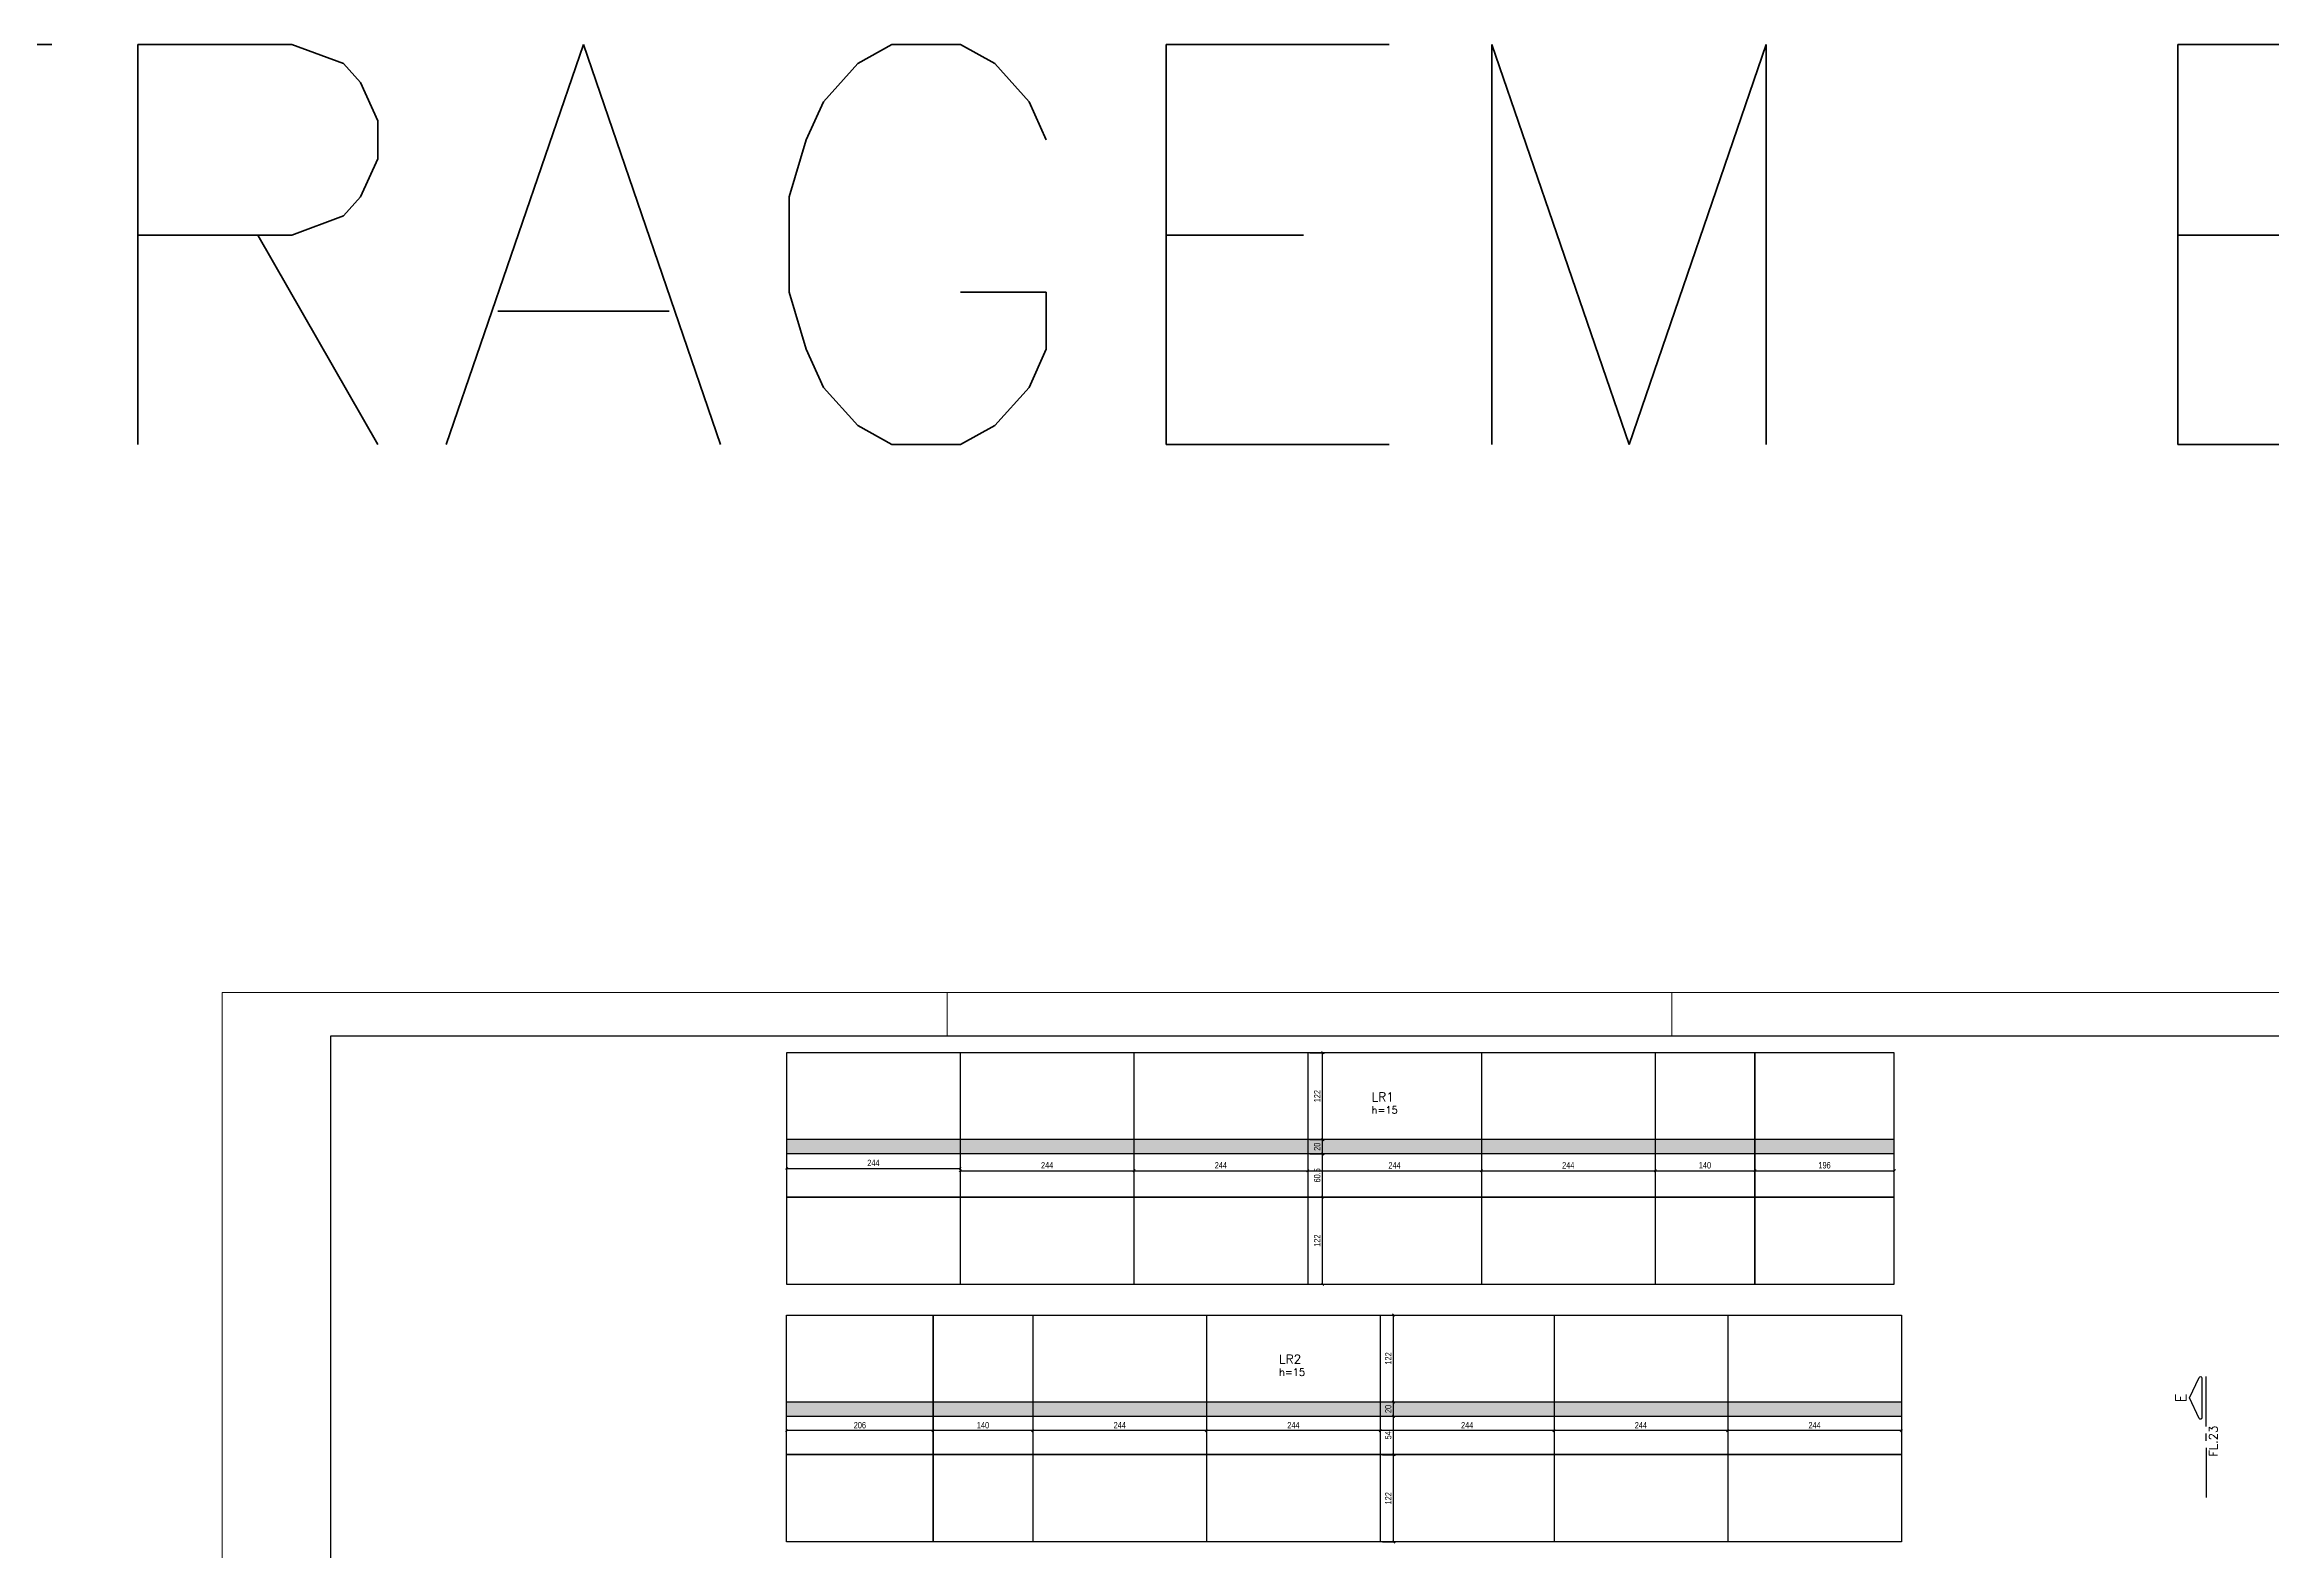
# Model space of a CAD drawing. Header units: millimetres. Extents: x -9777 to 15193, y 190 to 5169.
# Drawn here: x 2084 to 5212, y 3053 to 5169 of the extents above; entities that cross this region are included whole.
import ezdxf
from ezdxf.enums import TextEntityAlignment as Align

# ---------------------------------------------------------------- set-up
doc = ezdxf.new("R2010")
doc.units = ezdxf.units.MM
for name, color, linetype in [('COTA', 241, 'Continuous'), ('F-CORTE-INDICAÇÃO', 4, 'Continuous'), ('F-LAJES-DIM', 2, 'Continuous'), ('F-LAJES-NOME', 4, 'Continuous'), ('Painéis', 200, 'Continuous')]:
    doc.layers.add(name, color=color, linetype=linetype)
doc.layers.add('FOLHA', color=255, linetype='Continuous', lineweight=5)
doc.layers.add('Hachura', color=251, linetype='Continuous', lineweight=9)
doc.styles.add('COTA TECNICA-50', font='techl___.ttf', dxfattribs={"height": 9})
doc.styles.add('MCP', font='romans.shx')
doc.styles.add('ROMANS', font='romans.shx')
doc.dimstyles.new('COTA PAINEL-50', dxfattribs={"dimtxt": 9, "dimasz": 3, "dimexe": 3, "dimexo": 3, "dimgap": 3, "dimtad": 1, "dimdec": 1, "dimzin": 12, "dimdsep": 46, "dimtxsty": 'COTA TECNICA-50', "dimblk1": 'OBLIQUE', "dimblk2": 'OBLIQUE', "dimsah": 1, "dimcen": 0.9, "dimclrd": 4, "dimclre": 4, "dimclrt": 240, "dimadec": 1, "dimazin": 3, "dimtfac": 1, "dimtdec": 1, "dimtmove": 0, "dimatfit": 3, "dimfxl": 1, "dimtolj": 1, "dimtzin": 12, "dimarcsym": 0})

# ---------------------------------------------------------------- blocks, each defined once
blk = doc.blocks.new('*U1098')
at = {"layer": 'F-CORTE-INDICAÇÃO'}
for p, q in [((70, 0), (0, 0)), ((80, 0), (90, 0)), ((100, 0), (170, 0))]:
    blk.add_line(p, q, dxfattribs=at)
blk.add_lwpolyline([(112, 6, -0.802585), (111.2, 9.8), (140, 23.3), (168.8, 9.8, -0.802585), (168, 6)], format="xyb", close=True, dxfattribs=at)
at = {"layer": 'F-CORTE-INDICAÇÃO', "style": 'ROMANS'}
blk.add_attdef('CORTE', text='', height=15, dxfattribs=at).set_placement((140, 35.8), align=Align.MIDDLE_CENTER)
at = {"layer": 'F-CORTE-INDICAÇÃO', "color": 2, "style": 'ROMANS'}
blk.add_attdef('FOLHA', text='', height=12, dxfattribs=at).set_placement((79.3, -10), align=Align.MIDDLE_CENTER)
blk = doc.blocks.new('_Oblique')
at = {"color": 0, "linetype": 'ByBlock', "lineweight": -2}
blk.add_line((-0.5, -0.5), (0.5, 0.5), dxfattribs=at)
blk = doc.blocks.new('*D1188')
at = {"layer": 'COTA', "color": 4, "lineweight": -2, "transparency": 16777216}
for p, q in [((3125.9, 3607.6), (3125.9, 3587.2)), ((3369.9, 3607.6), (3369.9, 3587.2)), ((3125.9, 3590.2), (3369.9, 3590.2))]:
    blk.add_line(p, q, dxfattribs=at)
at = {"layer": 'Defpoints', "color": 0, "transparency": 16777216}
for p in [(3125.9, 3610.6), (3369.9, 3610.6), (3369.9, 3590.2)]:
    blk.add_point(p, dxfattribs=at)
at = {"layer": 'COTA', "color": 4, "lineweight": -2, "transparency": 16777216, "xscale": 3, "yscale": 3, "zscale": 3, "rotation": 180}
blk.add_blockref('_Oblique', (3125.9, 3590.2), dxfattribs=at)
at = {"layer": 'COTA', "color": 4, "lineweight": -2, "transparency": 16777216, "xscale": 3, "yscale": 3, "zscale": 3}
blk.add_blockref('_Oblique', (3369.9, 3590.2), dxfattribs=at)
at = {"layer": 'COTA', "color": 240, "transparency": 16777216, "insert": (3247.9, 3597.8), "char_height": 9, "attachment_point": 5, "style": 'COTA TECNICA-50'}
blk.add_mtext('\\A1;244', dxfattribs=at)
blk = doc.blocks.new('*D1189')
at = {"layer": 'COTA', "color": 4, "lineweight": -2, "transparency": 16777216}
for p, q in [((3369.9, 3607.6), (3369.9, 3583.9)), ((3369.9, 3586.9), (3613.9, 3586.9)), ((3613.9, 3587.1), (3613.9, 3583.9))]:
    blk.add_line(p, q, dxfattribs=at)
at = {"layer": 'Defpoints', "color": 0, "transparency": 16777216}
for p in [(3369.9, 3610.6), (3613.9, 3590.1), (3613.9, 3586.9)]:
    blk.add_point(p, dxfattribs=at)
at = {"layer": 'COTA', "color": 4, "lineweight": -2, "transparency": 16777216, "xscale": 3, "yscale": 3, "zscale": 3, "rotation": 180}
blk.add_blockref('_Oblique', (3369.9, 3586.9), dxfattribs=at)
at = {"layer": 'COTA', "color": 4, "lineweight": -2, "transparency": 16777216, "xscale": 3, "yscale": 3, "zscale": 3}
blk.add_blockref('_Oblique', (3613.9, 3586.9), dxfattribs=at)
at = {"layer": 'COTA', "color": 240, "transparency": 16777216, "insert": (3491.9, 3594.5), "char_height": 9, "attachment_point": 5, "style": 'COTA TECNICA-50'}
blk.add_mtext('\\A1;244', dxfattribs=at)
blk = doc.blocks.new('*D1190')
at = {"layer": 'COTA', "color": 4, "lineweight": -2, "transparency": 16777216}
for p, q in [((3613.9, 3587.1), (3613.9, 3583.9)), ((3613.9, 3586.9), (3857.9, 3586.9)), ((3857.9, 3587.1), (3857.9, 3583.9))]:
    blk.add_line(p, q, dxfattribs=at)
at = {"layer": 'Defpoints', "color": 0, "transparency": 16777216}
for p in [(3613.9, 3590.1), (3857.9, 3590.1), (3857.9, 3586.9)]:
    blk.add_point(p, dxfattribs=at)
at = {"layer": 'COTA', "color": 4, "lineweight": -2, "transparency": 16777216, "xscale": 3, "yscale": 3, "zscale": 3, "rotation": 180}
blk.add_blockref('_Oblique', (3613.9, 3586.9), dxfattribs=at)
at = {"layer": 'COTA', "color": 4, "lineweight": -2, "transparency": 16777216, "xscale": 3, "yscale": 3, "zscale": 3}
blk.add_blockref('_Oblique', (3857.9, 3586.9), dxfattribs=at)
at = {"layer": 'COTA', "color": 240, "transparency": 16777216, "insert": (3735.9, 3594.5), "char_height": 9, "attachment_point": 5, "style": 'COTA TECNICA-50'}
blk.add_mtext('\\A1;244', dxfattribs=at)
blk = doc.blocks.new('*D1191')
at = {"layer": 'COTA', "color": 4, "lineweight": -2, "transparency": 16777216}
for p, q in [((3857.9, 3587.1), (3857.9, 3583.9)), ((3857.9, 3586.9), (4101.9, 3586.9))]:
    blk.add_line(p, q, dxfattribs=at)
at = {"layer": 'Defpoints', "color": 0, "transparency": 16777216}
for p in [(3857.9, 3590.1), (4101.9, 3586.9), (4101.9, 3586.9)]:
    blk.add_point(p, dxfattribs=at)
at = {"layer": 'COTA', "color": 4, "lineweight": -2, "transparency": 16777216, "xscale": 3, "yscale": 3, "zscale": 3, "rotation": 180}
blk.add_blockref('_Oblique', (3857.9, 3586.9), dxfattribs=at)
at = {"layer": 'COTA', "color": 4, "lineweight": -2, "transparency": 16777216, "xscale": 3, "yscale": 3, "zscale": 3}
blk.add_blockref('_Oblique', (4101.9, 3586.9), dxfattribs=at)
at = {"layer": 'COTA', "color": 240, "transparency": 16777216, "insert": (3979.9, 3594.4), "char_height": 9, "attachment_point": 5, "style": 'COTA TECNICA-50'}
blk.add_mtext('\\A1;244', dxfattribs=at)
blk = doc.blocks.new('*D1192')
at = {"layer": 'COTA', "color": 4, "lineweight": -2, "transparency": 16777216}
blk.add_line((4101.9, 3586.9), (4345.9, 3586.9), dxfattribs=at)
at = {"layer": 'Defpoints', "color": 0, "transparency": 16777216}
for p in [(4101.9, 3586.9), (4345.9, 3586.9), (4345.9, 3586.9)]:
    blk.add_point(p, dxfattribs=at)
at = {"layer": 'COTA', "color": 4, "lineweight": -2, "transparency": 16777216, "xscale": 3, "yscale": 3, "zscale": 3, "rotation": 180}
blk.add_blockref('_Oblique', (4101.9, 3586.9), dxfattribs=at)
at = {"layer": 'COTA', "color": 4, "lineweight": -2, "transparency": 16777216, "xscale": 3, "yscale": 3, "zscale": 3}
blk.add_blockref('_Oblique', (4345.9, 3586.9), dxfattribs=at)
at = {"layer": 'COTA', "color": 240, "transparency": 16777216, "insert": (4223.9, 3594.4), "char_height": 9, "attachment_point": 5, "style": 'COTA TECNICA-50'}
blk.add_mtext('\\A1;244', dxfattribs=at)
blk = doc.blocks.new('*D1193')
at = {"layer": 'COTA', "color": 4, "lineweight": -2, "transparency": 16777216}
blk.add_line((4345.9, 3586.9), (4485.9, 3586.9), dxfattribs=at)
at = {"layer": 'Defpoints', "color": 0, "transparency": 16777216}
for p in [(4345.9, 3586.9), (4485.9, 3586.9), (4485.9, 3586.9)]:
    blk.add_point(p, dxfattribs=at)
at = {"layer": 'COTA', "color": 4, "lineweight": -2, "transparency": 16777216, "xscale": 3, "yscale": 3, "zscale": 3, "rotation": 180}
blk.add_blockref('_Oblique', (4345.9, 3586.9), dxfattribs=at)
at = {"layer": 'COTA', "color": 4, "lineweight": -2, "transparency": 16777216, "xscale": 3, "yscale": 3, "zscale": 3}
blk.add_blockref('_Oblique', (4485.9, 3586.9), dxfattribs=at)
at = {"layer": 'COTA', "color": 240, "transparency": 16777216, "insert": (4415.9, 3594.5), "char_height": 9, "attachment_point": 5, "style": 'COTA TECNICA-50'}
blk.add_mtext('\\A1;140', dxfattribs=at)
blk = doc.blocks.new('*D1194')
at = {"layer": 'COTA', "color": 4, "lineweight": -2, "transparency": 16777216}
blk.add_line((4485.9, 3586.9), (4681.9, 3586.9), dxfattribs=at)
at = {"layer": 'Defpoints', "color": 0, "transparency": 16777216}
for p in [(4485.9, 3586.9), (4681.9, 3586.9), (4681.9, 3586.9)]:
    blk.add_point(p, dxfattribs=at)
at = {"layer": 'COTA', "color": 4, "lineweight": -2, "transparency": 16777216, "xscale": 3, "yscale": 3, "zscale": 3, "rotation": 180}
blk.add_blockref('_Oblique', (4485.9, 3586.9), dxfattribs=at)
at = {"layer": 'COTA', "color": 4, "lineweight": -2, "transparency": 16777216, "xscale": 3, "yscale": 3, "zscale": 3}
blk.add_blockref('_Oblique', (4681.9, 3586.9), dxfattribs=at)
at = {"layer": 'COTA', "color": 240, "transparency": 16777216, "insert": (4583.9, 3594.5), "char_height": 9, "attachment_point": 5, "style": 'COTA TECNICA-50'}
blk.add_mtext('\\A1;196', dxfattribs=at)
blk = doc.blocks.new('*D1195')
at = {"layer": 'COTA', "color": 4, "lineweight": -2, "transparency": 16777216}
for p, q in [((3860.9, 3549.6), (3881.9, 3549.6)), ((3878.9, 3427.6), (3878.9, 3549.6)), ((3860.9, 3427.6), (3881.9, 3427.6))]:
    blk.add_line(p, q, dxfattribs=at)
at = {"layer": 'Defpoints', "color": 0, "transparency": 16777216}
for p in [(3857.9, 3549.6), (3878.9, 3549.6), (3857.9, 3427.6)]:
    blk.add_point(p, dxfattribs=at)
at = {"layer": 'COTA', "color": 4, "lineweight": -2, "transparency": 16777216, "xscale": 3, "yscale": 3, "zscale": 3}
for p, rotation in [((3878.9, 3549.6), 90), ((3878.9, 3427.6), 270)]:
    blk.add_blockref('_Oblique', p, dxfattribs=dict(at, rotation=rotation))
at = {"layer": 'COTA', "color": 240, "transparency": 16777216, "insert": (3871.3, 3488.6), "char_height": 9, "attachment_point": 5, "rotation": 90, "style": 'COTA TECNICA-50'}
blk.add_mtext('\\A1;122', dxfattribs=at)
blk = doc.blocks.new('*D1196')
at = {"layer": 'COTA', "color": 4, "lineweight": -2, "transparency": 16777216}
for p, q in [((3860.9, 3610.6), (3881.9, 3610.6)), ((3878.9, 3550.1), (3878.9, 3610.6)), ((3860.9, 3550.1), (3881.9, 3550.1))]:
    blk.add_line(p, q, dxfattribs=at)
at = {"layer": 'Defpoints', "color": 0, "transparency": 16777216}
for p in [(3857.9, 3610.6), (3878.9, 3610.6), (3857.9, 3550.1)]:
    blk.add_point(p, dxfattribs=at)
at = {"layer": 'COTA', "color": 4, "lineweight": -2, "transparency": 16777216, "xscale": 3, "yscale": 3, "zscale": 3}
for p, rotation in [((3878.9, 3610.6), 90), ((3878.9, 3550.1), 270)]:
    blk.add_blockref('_Oblique', p, dxfattribs=dict(at, rotation=rotation))
at = {"layer": 'COTA', "color": 240, "transparency": 16777216, "insert": (3871.3, 3580.4), "char_height": 9, "attachment_point": 5, "rotation": 90, "style": 'COTA TECNICA-50'}
blk.add_mtext('\\A1;60.5', dxfattribs=at)
blk = doc.blocks.new('*D1197')
at = {"layer": 'COTA', "color": 4, "lineweight": -2, "transparency": 16777216}
for p, q in [((3860.9, 3630.6), (3881.9, 3630.6)), ((3878.9, 3610.6), (3878.9, 3630.6)), ((3860.9, 3610.6), (3881.9, 3610.6))]:
    blk.add_line(p, q, dxfattribs=at)
at = {"layer": 'Defpoints', "color": 0, "transparency": 16777216}
for p in [(3857.9, 3630.6), (3878.9, 3630.6), (3857.9, 3610.6)]:
    blk.add_point(p, dxfattribs=at)
at = {"layer": 'COTA', "color": 4, "lineweight": -2, "transparency": 16777216, "xscale": 3, "yscale": 3, "zscale": 3}
for p, rotation in [((3878.9, 3630.6), 90), ((3878.9, 3610.6), 270)]:
    blk.add_blockref('_Oblique', p, dxfattribs=dict(at, rotation=rotation))
at = {"layer": 'COTA', "color": 240, "transparency": 16777216, "insert": (3871.3, 3620.6), "char_height": 9, "attachment_point": 5, "rotation": 90, "style": 'COTA TECNICA-50'}
blk.add_mtext('\\A1;20', dxfattribs=at)
blk = doc.blocks.new('*D1198')
at = {"layer": 'COTA', "color": 4, "lineweight": -2, "transparency": 16777216}
for p, q in [((3860.9, 3752.6), (3881.9, 3752.6)), ((3878.9, 3630.6), (3878.9, 3752.6)), ((3860.9, 3630.6), (3881.9, 3630.6))]:
    blk.add_line(p, q, dxfattribs=at)
at = {"layer": 'Defpoints', "color": 0, "transparency": 16777216}
for p in [(3857.9, 3752.6), (3878.9, 3752.6), (3857.9, 3630.6)]:
    blk.add_point(p, dxfattribs=at)
at = {"layer": 'COTA', "color": 4, "lineweight": -2, "transparency": 16777216, "xscale": 3, "yscale": 3, "zscale": 3}
for p, rotation in [((3878.9, 3752.6), 90), ((3878.9, 3630.6), 270)]:
    blk.add_blockref('_Oblique', p, dxfattribs=dict(at, rotation=rotation))
at = {"layer": 'COTA', "color": 240, "transparency": 16777216, "insert": (3871.3, 3691.6), "char_height": 9, "attachment_point": 5, "rotation": 90, "style": 'COTA TECNICA-50'}
blk.add_mtext('\\A1;122', dxfattribs=at)
blk = doc.blocks.new('*D1201')
at = {"layer": 'COTA', "color": 4, "lineweight": -2, "transparency": 16777216}
for p, q in [((4447.9, 3239.2), (4447.9, 3218.8)), ((4691.9, 3221.8), (4447.9, 3221.8)), ((4691.9, 3239.2), (4691.9, 3218.8))]:
    blk.add_line(p, q, dxfattribs=at)
at = {"layer": 'Defpoints', "color": 0, "transparency": 16777216}
for p in [(4447.9, 3242.2), (4447.9, 3221.8), (4691.9, 3242.2)]:
    blk.add_point(p, dxfattribs=at)
at = {"layer": 'COTA', "color": 4, "lineweight": -2, "transparency": 16777216, "xscale": 3, "yscale": 3, "zscale": 3, "rotation": 180}
blk.add_blockref('_Oblique', (4447.9, 3221.8), dxfattribs=at)
at = {"layer": 'COTA', "color": 4, "lineweight": -2, "transparency": 16777216, "xscale": 3, "yscale": 3, "zscale": 3}
blk.add_blockref('_Oblique', (4691.9, 3221.8), dxfattribs=at)
at = {"layer": 'COTA', "color": 240, "transparency": 16777216, "insert": (4569.9, 3229.4), "char_height": 9, "attachment_point": 5, "style": 'COTA TECNICA-50'}
blk.add_mtext('\\A1;244', dxfattribs=at)
blk = doc.blocks.new('*D1202')
at = {"layer": 'COTA', "color": 4, "lineweight": -2, "transparency": 16777216}
for p, q in [((4203.9, 3222), (4203.9, 3218.8)), ((4447.9, 3221.8), (4203.9, 3221.8)), ((4447.9, 3239.2), (4447.9, 3218.8))]:
    blk.add_line(p, q, dxfattribs=at)
at = {"layer": 'Defpoints', "color": 0, "transparency": 16777216}
for p in [(4203.9, 3225), (4203.9, 3221.8), (4447.9, 3242.2)]:
    blk.add_point(p, dxfattribs=at)
at = {"layer": 'COTA', "color": 4, "lineweight": -2, "transparency": 16777216, "xscale": 3, "yscale": 3, "zscale": 3, "rotation": 180}
blk.add_blockref('_Oblique', (4203.9, 3221.8), dxfattribs=at)
at = {"layer": 'COTA', "color": 4, "lineweight": -2, "transparency": 16777216, "xscale": 3, "yscale": 3, "zscale": 3}
blk.add_blockref('_Oblique', (4447.9, 3221.8), dxfattribs=at)
at = {"layer": 'COTA', "color": 240, "transparency": 16777216, "insert": (4325.9, 3229.4), "char_height": 9, "attachment_point": 5, "style": 'COTA TECNICA-50'}
blk.add_mtext('\\A1;244', dxfattribs=at)
blk = doc.blocks.new('*D1203')
at = {"layer": 'COTA', "color": 4, "lineweight": -2, "transparency": 16777216}
for p, q in [((3959.9, 3222), (3959.9, 3218.8)), ((4203.9, 3221.8), (3959.9, 3221.8)), ((4203.9, 3222), (4203.9, 3218.8))]:
    blk.add_line(p, q, dxfattribs=at)
at = {"layer": 'Defpoints', "color": 0, "transparency": 16777216}
for p in [(3959.9, 3225), (3959.9, 3221.8), (4203.9, 3225)]:
    blk.add_point(p, dxfattribs=at)
at = {"layer": 'COTA', "color": 4, "lineweight": -2, "transparency": 16777216, "xscale": 3, "yscale": 3, "zscale": 3, "rotation": 180}
blk.add_blockref('_Oblique', (3959.9, 3221.8), dxfattribs=at)
at = {"layer": 'COTA', "color": 4, "lineweight": -2, "transparency": 16777216, "xscale": 3, "yscale": 3, "zscale": 3}
blk.add_blockref('_Oblique', (4203.9, 3221.8), dxfattribs=at)
at = {"layer": 'COTA', "color": 240, "transparency": 16777216, "insert": (4081.9, 3229.4), "char_height": 9, "attachment_point": 5, "style": 'COTA TECNICA-50'}
blk.add_mtext('\\A1;244', dxfattribs=at)
blk = doc.blocks.new('*D1204')
at = {"layer": 'COTA', "color": 4, "lineweight": -2, "transparency": 16777216}
for p, q in [((3959.9, 3221.8), (3715.9, 3221.8)), ((3959.9, 3222), (3959.9, 3218.8))]:
    blk.add_line(p, q, dxfattribs=at)
at = {"layer": 'Defpoints', "color": 0, "transparency": 16777216}
for p in [(3715.9, 3221.8), (3715.9, 3221.8), (3959.9, 3225)]:
    blk.add_point(p, dxfattribs=at)
at = {"layer": 'COTA', "color": 4, "lineweight": -2, "transparency": 16777216, "xscale": 3, "yscale": 3, "zscale": 3, "rotation": 180}
blk.add_blockref('_Oblique', (3715.9, 3221.8), dxfattribs=at)
at = {"layer": 'COTA', "color": 4, "lineweight": -2, "transparency": 16777216, "xscale": 3, "yscale": 3, "zscale": 3}
blk.add_blockref('_Oblique', (3959.9, 3221.8), dxfattribs=at)
at = {"layer": 'COTA', "color": 240, "transparency": 16777216, "insert": (3837.9, 3229.4), "char_height": 9, "attachment_point": 5, "style": 'COTA TECNICA-50'}
blk.add_mtext('\\A1;244', dxfattribs=at)
blk = doc.blocks.new('*D1205')
at = {"layer": 'COTA', "color": 4, "lineweight": -2, "transparency": 16777216}
blk.add_line((3715.9, 3221.8), (3471.9, 3221.8), dxfattribs=at)
at = {"layer": 'Defpoints', "color": 0, "transparency": 16777216}
for p in [(3471.9, 3221.8), (3471.9, 3221.8), (3715.9, 3221.8)]:
    blk.add_point(p, dxfattribs=at)
at = {"layer": 'COTA', "color": 4, "lineweight": -2, "transparency": 16777216, "xscale": 3, "yscale": 3, "zscale": 3, "rotation": 180}
blk.add_blockref('_Oblique', (3471.9, 3221.8), dxfattribs=at)
at = {"layer": 'COTA', "color": 4, "lineweight": -2, "transparency": 16777216, "xscale": 3, "yscale": 3, "zscale": 3}
blk.add_blockref('_Oblique', (3715.9, 3221.8), dxfattribs=at)
at = {"layer": 'COTA', "color": 240, "transparency": 16777216, "insert": (3593.9, 3229.4), "char_height": 9, "attachment_point": 5, "style": 'COTA TECNICA-50'}
blk.add_mtext('\\A1;244', dxfattribs=at)
blk = doc.blocks.new('*D1206')
at = {"layer": 'COTA', "color": 4, "lineweight": -2, "transparency": 16777216}
blk.add_line((3471.9, 3221.8), (3331.9, 3221.8), dxfattribs=at)
at = {"layer": 'Defpoints', "color": 0, "transparency": 16777216}
for p in [(3331.9, 3221.8), (3331.9, 3221.8), (3471.9, 3221.8)]:
    blk.add_point(p, dxfattribs=at)
at = {"layer": 'COTA', "color": 4, "lineweight": -2, "transparency": 16777216, "xscale": 3, "yscale": 3, "zscale": 3, "rotation": 180}
blk.add_blockref('_Oblique', (3331.9, 3221.8), dxfattribs=at)
at = {"layer": 'COTA', "color": 4, "lineweight": -2, "transparency": 16777216, "xscale": 3, "yscale": 3, "zscale": 3}
blk.add_blockref('_Oblique', (3471.9, 3221.8), dxfattribs=at)
at = {"layer": 'COTA', "color": 240, "transparency": 16777216, "insert": (3401.9, 3229.4), "char_height": 9, "attachment_point": 5, "style": 'COTA TECNICA-50'}
blk.add_mtext('\\A1;140', dxfattribs=at)
blk = doc.blocks.new('*D1207')
at = {"layer": 'COTA', "color": 4, "lineweight": -2, "transparency": 16777216}
blk.add_line((3331.9, 3221.8), (3125.9, 3221.8), dxfattribs=at)
at = {"layer": 'Defpoints', "color": 0, "transparency": 16777216}
for p in [(3125.9, 3221.8), (3125.9, 3221.8), (3331.9, 3221.8)]:
    blk.add_point(p, dxfattribs=at)
at = {"layer": 'COTA', "color": 4, "lineweight": -2, "transparency": 16777216, "xscale": 3, "yscale": 3, "zscale": 3, "rotation": 180}
blk.add_blockref('_Oblique', (3125.9, 3221.8), dxfattribs=at)
at = {"layer": 'COTA', "color": 4, "lineweight": -2, "transparency": 16777216, "xscale": 3, "yscale": 3, "zscale": 3}
blk.add_blockref('_Oblique', (3331.9, 3221.8), dxfattribs=at)
at = {"layer": 'COTA', "color": 240, "transparency": 16777216, "insert": (3228.9, 3229.4), "char_height": 9, "attachment_point": 5, "style": 'COTA TECNICA-50'}
blk.add_mtext('\\A1;206', dxfattribs=at)
blk = doc.blocks.new('*D1216')
at = {"layer": 'COTA', "color": 4, "lineweight": -2, "transparency": 16777216}
for p, q in [((3962.9, 3187.7), (3981.6, 3187.7)), ((3978.6, 3065.7), (3978.6, 3187.7)), ((3962.9, 3065.7), (3981.6, 3065.7))]:
    blk.add_line(p, q, dxfattribs=at)
at = {"layer": 'Defpoints', "color": 0, "transparency": 16777216}
for p in [(3959.9, 3187.7), (3978.6, 3187.7), (3959.9, 3065.7)]:
    blk.add_point(p, dxfattribs=at)
at = {"layer": 'COTA', "color": 4, "lineweight": -2, "transparency": 16777216, "xscale": 3, "yscale": 3, "zscale": 3}
for p, rotation in [((3978.6, 3187.7), 90), ((3978.6, 3065.7), 270)]:
    blk.add_blockref('_Oblique', p, dxfattribs=dict(at, rotation=rotation))
at = {"layer": 'COTA', "color": 240, "transparency": 16777216, "insert": (3971.1, 3126.7), "char_height": 9, "attachment_point": 5, "rotation": 90, "style": 'COTA TECNICA-50'}
blk.add_mtext('\\A1;122', dxfattribs=at)
blk = doc.blocks.new('*D1217')
at = {"layer": 'COTA', "color": 4, "lineweight": -2, "transparency": 16777216}
for p, q in [((3962.9, 3242.2), (3981.6, 3242.2)), ((3978.6, 3188.2), (3978.6, 3242.2)), ((3962.9, 3188.2), (3981.6, 3188.2))]:
    blk.add_line(p, q, dxfattribs=at)
at = {"layer": 'Defpoints', "color": 0, "transparency": 16777216}
for p in [(3959.9, 3242.2), (3978.6, 3242.2), (3959.9, 3188.2)]:
    blk.add_point(p, dxfattribs=at)
at = {"layer": 'COTA', "color": 4, "lineweight": -2, "transparency": 16777216, "xscale": 3, "yscale": 3, "zscale": 3}
for p, rotation in [((3978.6, 3242.2), 90), ((3978.6, 3188.2), 270)]:
    blk.add_blockref('_Oblique', p, dxfattribs=dict(at, rotation=rotation))
at = {"layer": 'COTA', "color": 240, "transparency": 16777216, "insert": (3971, 3215.2), "char_height": 9, "attachment_point": 5, "rotation": 90, "style": 'COTA TECNICA-50'}
blk.add_mtext('\\A1;54', dxfattribs=at)
blk = doc.blocks.new('*D1218')
at = {"layer": 'COTA', "color": 4, "lineweight": -2, "transparency": 16777216}
for p, q in [((3962.9, 3262.2), (3981.6, 3262.2)), ((3978.6, 3242.2), (3978.6, 3262.2)), ((3962.9, 3242.2), (3981.6, 3242.2))]:
    blk.add_line(p, q, dxfattribs=at)
at = {"layer": 'Defpoints', "color": 0, "transparency": 16777216}
for p in [(3959.9, 3262.2), (3978.6, 3262.2), (3959.9, 3242.2)]:
    blk.add_point(p, dxfattribs=at)
at = {"layer": 'COTA', "color": 4, "lineweight": -2, "transparency": 16777216, "xscale": 3, "yscale": 3, "zscale": 3}
for p, rotation in [((3978.6, 3262.2), 90), ((3978.6, 3242.2), 270)]:
    blk.add_blockref('_Oblique', p, dxfattribs=dict(at, rotation=rotation))
at = {"layer": 'COTA', "color": 240, "transparency": 16777216, "insert": (3971, 3252.2), "char_height": 9, "attachment_point": 5, "rotation": 90, "style": 'COTA TECNICA-50'}
blk.add_mtext('\\A1;20', dxfattribs=at)
blk = doc.blocks.new('*D1219')
at = {"layer": 'COTA', "color": 4, "lineweight": -2, "transparency": 16777216}
for p, q in [((3962.9, 3384.2), (3981.6, 3384.2)), ((3978.6, 3262.2), (3978.6, 3384.2)), ((3962.9, 3262.2), (3981.6, 3262.2))]:
    blk.add_line(p, q, dxfattribs=at)
at = {"layer": 'Defpoints', "color": 0, "transparency": 16777216}
for p in [(3959.9, 3384.2), (3978.6, 3384.2), (3959.9, 3262.2)]:
    blk.add_point(p, dxfattribs=at)
at = {"layer": 'COTA', "color": 4, "lineweight": -2, "transparency": 16777216, "xscale": 3, "yscale": 3, "zscale": 3}
for p, rotation in [((3978.6, 3384.2), 90), ((3978.6, 3262.2), 270)]:
    blk.add_blockref('_Oblique', p, dxfattribs=dict(at, rotation=rotation))
at = {"layer": 'COTA', "color": 240, "transparency": 16777216, "insert": (3971.1, 3323.2), "char_height": 9, "attachment_point": 5, "rotation": 90, "style": 'COTA TECNICA-50'}
blk.add_mtext('\\A1;122', dxfattribs=at)

msp = doc.modelspace()

# ---------------------------------------------------------------- hatches: boundary and pattern name
at = {"layer": 'Hachura', "linetype": 'ByBlock'}
h = msp.add_hatch(color=256, dxfattribs=at)
h.dxf.hatch_style = 1
h.paths.add_polyline_path([(3369.91, 3610.62), (3369.91, 3630.62), (3125.91, 3630.62), (3125.91, 3610.62)])
h.paths.add_polyline_path([(3369.91, 3630.62), (3369.91, 3610.62), (3613.91, 3610.62), (3613.91, 3630.62)])
h.paths.add_polyline_path([(3857.91, 3610.62), (3857.91, 3630.62), (3613.91, 3630.62), (3613.91, 3610.62)])
h.paths.add_polyline_path([(4101.91, 3610.62), (4101.91, 3630.62), (3857.91, 3630.62), (3857.91, 3610.62)])
h.paths.add_polyline_path([(4345.91, 3610.62), (4345.91, 3630.62), (4101.91, 3630.62), (4101.91, 3610.62)])
h.paths.add_polyline_path([(4485.91, 3610.62), (4485.91, 3630.62), (4345.91, 3630.62), (4345.91, 3610.62)])
h.paths.add_polyline_path([(4681.91, 3610.62), (4681.91, 3630.62), (4485.91, 3630.62), (4485.91, 3610.62)])
h = msp.add_hatch(color=256, dxfattribs=at)
h.dxf.hatch_style = 1
h.paths.add_polyline_path([(4691.91, 3242.2), (4691.91, 3262.2), (4447.91, 3262.2), (4447.91, 3242.2)])
h.paths.add_polyline_path([(4203.91, 3262.2), (4203.91, 3242.2), (4447.91, 3242.2), (4447.91, 3262.2)])
h.paths.add_polyline_path([(4203.91, 3242.2), (4203.91, 3262.2), (3959.91, 3262.2), (3959.91, 3242.2)])
h.paths.add_polyline_path([(3959.91, 3242.2), (3959.91, 3262.2), (3715.91, 3262.2), (3715.91, 3242.2)])
h.paths.add_polyline_path([(3715.91, 3242.2), (3715.91, 3262.2), (3471.91, 3262.2), (3471.91, 3242.2)])
h.paths.add_polyline_path([(3471.91, 3242.2), (3471.91, 3262.2), (3331.91, 3262.2), (3331.91, 3242.2)])
h.paths.add_polyline_path([(3331.91, 3242.2), (3331.91, 3262.2), (3125.91, 3262.2), (3125.91, 3242.2)])

# ---------------------------------------------------------------- linework, layer by layer
at = {"color": 30}
for p, q in [((2485.81, 3776.4), (8600.49, 3776.4)), ((2485.81, 277.08), (2485.81, 3776.4))]:
    msp.add_line(p, q, dxfattribs=at)
at = {"layer": 'FOLHA'}
for p, q in [((2333.4, 3837.36), (8661.45, 3837.36)), ((3351.5, 3776.4), (3351.5, 3837.36)), ((4369.6, 3776.4), (4369.6, 3837.36))]:
    msp.add_line(p, q, dxfattribs=at)
at = {"layer": 'FOLHA', "lineweight": 5}
msp.add_line((2333.4, 216.11), (2333.4, 3837.36), dxfattribs=at)
at = {"layer": 'Painéis'}
for p, q in [((4485.91, 3752.62), (3125.91, 3752.62)), ((3125.91, 3752.62), (3125.91, 3427.62)), ((3369.91, 3752.62), (3369.91, 3427.62)), ((3613.91, 3752.62), (3613.91, 3427.62)), ((3857.91, 3752.62), (3857.91, 3427.62)), ((4101.91, 3752.62), (4101.91, 3427.62)), ((4345.91, 3752.62), (4345.91, 3427.62)), ((4485.91, 3427.62), (4485.91, 3752.62)), ((4681.91, 3630.62), (3125.91, 3630.62)), ((4681.91, 3610.62), (3125.91, 3610.62)), ((3125.91, 3550.12), (4681.91, 3550.12)), ((3125.91, 3549.62), (4681.91, 3549.62)), ((3125.91, 3427.62), (4485.91, 3427.62)), ((3331.91, 3065.7), (3331.91, 3384.2)), ((3331.91, 3384.2), (4691.91, 3384.2)), ((3471.91, 3384.2), (3471.91, 3065.7)), ((3715.91, 3384.2), (3715.91, 3065.7)), ((3959.91, 3384.2), (3959.91, 3065.7)), ((4203.91, 3384.2), (4203.91, 3065.7)), ((4447.91, 3384.2), (4447.91, 3065.7)), ((4691.91, 3384.2), (4691.91, 3065.7)), ((3125.91, 3262.2), (4691.91, 3262.2)), ((3125.91, 3242.2), (4691.91, 3242.2)), ((4691.91, 3188.2), (3125.91, 3188.2)), ((4691.91, 3187.7), (3125.91, 3187.7)), ((4691.91, 3065.7), (3331.91, 3065.7))]:
    msp.add_line(p, q, dxfattribs=at)
for points in [[(4485.91, 3427.62), (4681.91, 3427.62), (4681.91, 3752.62), (4485.91, 3752.62)], [(3331.91, 3065.7), (3125.91, 3065.7), (3125.91, 3384.2), (3331.91, 3384.2)]]:
    msp.add_lwpolyline(points, close=True, dxfattribs=at)

# ---------------------------------------------------------------- block references
at = {"layer": 'F-CORTE-INDICAÇÃO', "linetype": 'Continuous', "rotation": 90}
msp.add_blockref('*U1098', (5119.94, 3127.69), dxfattribs=at).add_auto_attribs({'FOLHA': 'FL.23', 'CORTE': 'E'})

# ---------------------------------------------------------------- texts
at = {"layer": 'F-LAJES-DIM', "linetype": 'Continuous', "style": 'MCP'}
for p in [(3947.78, 3667.33), (3817.76, 3298.92)]:
    msp.add_text('h=15', height=10, dxfattribs=at).set_placement(p)
at = {"layer": 'F-LAJES-NOME', "linetype": 'Continuous', "style": 'MCP'}
for s, height, p in [('FORNECER O RESTANTE DA METRAGEM EM CHPA PARA ARREMATES', 561.8366, (-9872.98, 4606.92)), ('LR1', 12.5, (3947.78, 3684.33)), ('LR2', 12.5, (3817.76, 3315.92))]:
    msp.add_text(s, height=height, dxfattribs=at).set_placement(p)

# ---------------------------------------------------------------- dimensions: what is measured, and where the dimension line sits
at = {"layer": 'COTA'}
for base, p1, p2, angle, picture, middle in [((3878.88, 3752.62), (3857.91, 3630.62), (3857.91, 3752.62), 90, '*D1198', (3871.33, 3691.62)), ((3878.88, 3630.62), (3857.91, 3610.62), (3857.91, 3630.62), 90, '*D1197', (3871.29, 3620.62)), ((3978.61, 3384.2), (3959.91, 3262.2), (3959.91, 3384.2), 90, '*D1219', (3971.06, 3323.2)), ((3978.61, 3262.2), (3959.91, 3242.2), (3959.91, 3262.2), 90, '*D1218', (3971.02, 3252.2)), ((3125.91, 3221.79), (3331.91, 3221.79), (3125.91, 3221.79), 180, '*D1207', (3228.91, 3229.38)), ((3331.91, 3221.79), (3471.91, 3221.79), (3331.91, 3221.79), 180, '*D1206', (3401.91, 3229.38)), ((3471.91, 3221.79), (3715.91, 3221.79), (3471.91, 3221.79), 180, '*D1205', (3593.91, 3229.35)), ((3715.91, 3221.79), (3959.91, 3224.95), (3715.91, 3221.79), 180, '*D1204', (3837.91, 3229.35)), ((3959.91, 3221.79), (4203.91, 3224.95), (3959.91, 3224.95), 180, '*D1203', (4081.91, 3229.35)), ((4203.91, 3221.79), (4447.91, 3242.2), (4203.91, 3224.95), 180, '*D1202', (4325.91, 3229.35))]:
    dim = msp.add_linear_dim(base=base, p1=p1, p2=p2, angle=angle, dimstyle='COTA PAINEL-50', override={"dimtmove": 1}, dxfattribs=at)
    dim.commit()
    dim.dimension.update_dxf_attribs({"geometry": picture, "text_midpoint": middle})
dim = msp.add_linear_dim(base=(3369.91, 3590.2), p1=(3125.91, 3610.62), p2=(3369.91, 3610.62), dimstyle='COTA PAINEL-50', dxfattribs=at)
dim.commit()
dim.dimension.update_dxf_attribs({"geometry": '*D1188', "text_midpoint": (3247.91, 3597.76)})
for base, p1, p2, picture, middle in [((3613.91, 3586.95), (3369.91, 3610.62), (3613.91, 3590.12), '*D1189', (3491.91, 3594.51)), ((3857.91, 3586.95), (3613.91, 3590.12), (3857.91, 3590.12), '*D1190', (3735.91, 3594.51)), ((4101.91, 3586.88), (3857.91, 3590.12), (4101.91, 3586.88), '*D1191', (3979.91, 3594.45)), ((4345.91, 3586.88), (4101.91, 3586.88), (4345.91, 3586.88), '*D1192', (4223.91, 3594.45)), ((4485.91, 3586.88), (4345.91, 3586.88), (4485.91, 3586.88), '*D1193', (4415.91, 3594.48)), ((4681.91, 3586.88), (4485.91, 3586.88), (4681.91, 3586.88), '*D1194', (4583.91, 3594.5))]:
    dim = msp.add_linear_dim(base=base, p1=p1, p2=p2, dimstyle='COTA PAINEL-50', override={"dimtmove": 1}, dxfattribs=at)
    dim.commit()
    dim.dimension.update_dxf_attribs({"geometry": picture, "text_midpoint": middle})
for base, p1, p2, angle, picture, middle in [((3878.88, 3610.62), (3857.91, 3550.12), (3857.91, 3610.62), 90, '*D1196', (3871.28, 3580.37)), ((3878.88, 3549.62), (3857.91, 3427.62), (3857.91, 3549.62), 90, '*D1195', (3871.33, 3488.62)), ((3978.61, 3242.2), (3959.91, 3188.2), (3959.91, 3242.2), 90, '*D1217', (3971.02, 3215.2)), ((4447.91, 3221.79), (4691.91, 3242.2), (4447.91, 3242.2), 180, '*D1201', (4569.91, 3229.35)), ((3978.61, 3187.7), (3959.91, 3065.7), (3959.91, 3187.7), 90, '*D1216', (3971.06, 3126.7))]:
    dim = msp.add_linear_dim(base=base, p1=p1, p2=p2, angle=angle, dimstyle='COTA PAINEL-50', dxfattribs=at)
    dim.commit()
    dim.dimension.update_dxf_attribs({"geometry": picture, "text_midpoint": middle})

doc.saveas('drawing.dxf')
